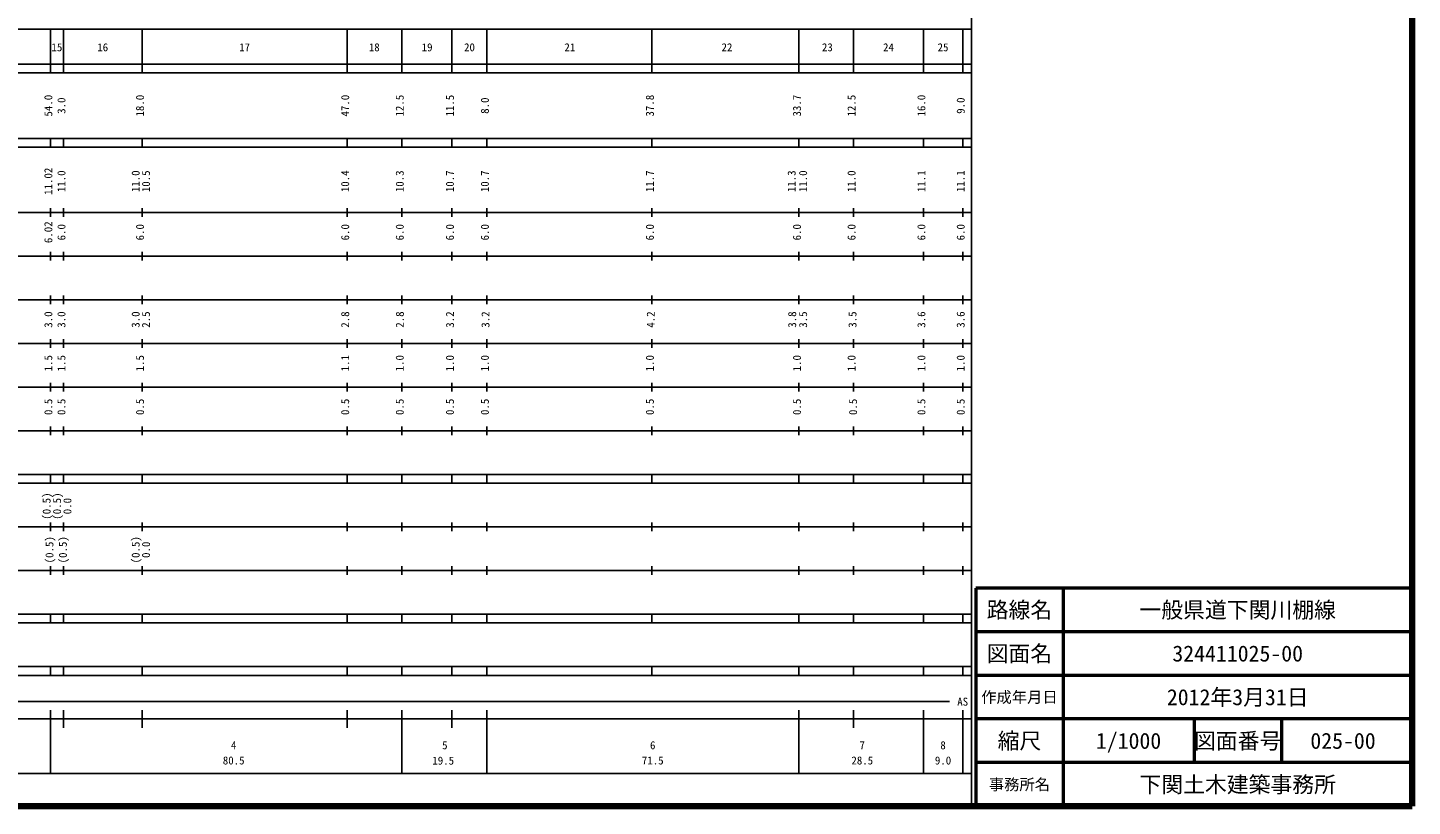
# Model space of a CAD drawing. Units: millimetres at full size, sheet at 1:1000; details may follow other scales. Extents: x 40000 to 680000, y 20000 to 380000.
# Drawn here: x 362812 to 680000, y 20000 to 198357 of the extents above; entities that cross this region are included whole.
import ezdxf
from ezdxf.enums import TextEntityAlignment as Align

# ---------------------------------------------------------------- set-up
doc = ezdxf.new("R2010")
doc.units = ezdxf.units.MM
doc.header["$LTSCALE"] = 1000
for name, color, linetype, lineweight in [('M-TTL', 2, 'Continuous', 140), ('M-TTL-BAND', 7, 'Continuous', 25), ('M-TTL-FRAM', 2, 'Continuous', 50), ('M-TTL-LINE', 7, 'Continuous', 50)]:
    doc.layers.add(name, color=color, linetype=linetype, lineweight=lineweight)
doc.layers.add('M-TTL-TXT', color=7, linetype='Continuous')
doc.styles.add('ＭＳ ゴシック', font='')
doc.styles.get('ＭＳ ゴシック').set_extended_font_data('MS Gothic')

msp = doc.modelspace()

# ---------------------------------------------------------------- linework, layer by layer
at = {"layer": 'M-TTL'}
for p, q in [((680000, 20000), (680000, 380000)), ((40000, 20000), (680000, 20000))]:
    msp.add_line(p, q, dxfattribs=at)
at = {"layer": 'M-TTL-BAND'}
for p, q in [((579000, 20000), (579000, 370000)), ((68000, 198000), (579000, 198000)), ((368000, 188000), (368000, 198000)), ((371000, 188000), (371000, 198000)), ((389000, 188000), (389000, 198000)), ((436000, 188000), (436000, 198000)), ((448500, 188000), (448500, 198000)), ((460000, 188000), (460000, 198000)), ((468000, 188000), (468000, 198000)), ((505800, 188000), (505800, 198000)), ((539500, 188000), (539500, 198000)), ((552000, 188000), (552000, 198000)), ((568000, 188000), (568000, 198000)), ((577000, 188000), (577000, 198000)), ((40000, 190000), (579000, 190000)), ((40000, 188000), (579000, 188000)), ((40000, 173000), (579000, 173000)), ((368000, 171000), (368000, 173000)), ((371000, 171000), (371000, 173000)), ((389000, 171000), (389000, 173000)), ((436000, 171000), (436000, 173000)), ((448500, 171000), (448500, 173000)), ((460000, 171000), (460000, 173000)), ((468000, 171000), (468000, 173000)), ((505800, 171000), (505800, 173000)), ((539500, 171000), (539500, 173000)), ((552000, 171000), (552000, 173000)), ((568000, 171000), (568000, 173000)), ((577000, 171000), (577000, 173000)), ((40000, 171000), (579000, 171000)), ((40000, 156000), (579000, 156000)), ((368000, 155000), (368000, 157000)), ((371000, 155000), (371000, 157000)), ((389000, 155000), (389000, 157000)), ((436000, 155000), (436000, 157000)), ((448500, 155000), (448500, 157000)), ((460000, 155000), (460000, 157000)), ((468000, 155000), (468000, 157000)), ((505800, 155000), (505800, 157000)), ((539500, 155000), (539500, 157000)), ((552000, 155000), (552000, 157000)), ((568000, 155000), (568000, 157000)), ((577000, 155000), (577000, 157000)), ((46000, 146000), (579000, 146000)), ((368000, 145000), (368000, 147000)), ((371000, 145000), (371000, 147000)), ((389000, 145000), (389000, 147000)), ((436000, 145000), (436000, 147000)), ((448500, 145000), (448500, 147000)), ((460000, 145000), (460000, 147000)), ((468000, 145000), (468000, 147000)), ((505800, 145000), (505800, 147000)), ((539500, 145000), (539500, 147000)), ((552000, 145000), (552000, 147000)), ((568000, 145000), (568000, 147000)), ((577000, 145000), (577000, 147000)), ((368000, 135000), (368000, 137000)), ((371000, 135000), (371000, 137000)), ((389000, 135000), (389000, 137000)), ((436000, 135000), (436000, 137000)), ((448500, 135000), (448500, 137000)), ((460000, 135000), (460000, 137000)), ((468000, 135000), (468000, 137000)), ((505800, 135000), (505800, 137000)), ((539500, 135000), (539500, 137000)), ((552000, 135000), (552000, 137000)), ((568000, 135000), (568000, 137000)), ((577000, 135000), (577000, 137000)), ((52000, 136000), (579000, 136000)), ((368000, 125000), (368000, 127000)), ((371000, 125000), (371000, 127000)), ((389000, 125000), (389000, 127000)), ((436000, 125000), (436000, 127000)), ((448500, 125000), (448500, 127000)), ((460000, 125000), (460000, 127000)), ((468000, 125000), (468000, 127000)), ((505800, 125000), (505800, 127000)), ((539500, 125000), (539500, 127000)), ((552000, 125000), (552000, 127000)), ((568000, 125000), (568000, 127000)), ((577000, 125000), (577000, 127000)), ((46000, 126000), (579000, 126000)), ((52000, 116000), (579000, 116000)), ((368000, 115000), (368000, 117000)), ((371000, 115000), (371000, 117000)), ((389000, 115000), (389000, 117000)), ((436000, 115000), (436000, 117000)), ((448500, 115000), (448500, 117000)), ((460000, 115000), (460000, 117000)), ((468000, 115000), (468000, 117000)), ((505800, 115000), (505800, 117000)), ((539500, 115000), (539500, 117000)), ((552000, 115000), (552000, 117000)), ((568000, 115000), (568000, 117000)), ((577000, 115000), (577000, 117000)), ((46000, 106000), (579000, 106000)), ((368000, 105000), (368000, 107000)), ((371000, 105000), (371000, 107000)), ((389000, 105000), (389000, 107000)), ((436000, 105000), (436000, 107000)), ((448500, 105000), (448500, 107000)), ((460000, 105000), (460000, 107000)), ((468000, 105000), (468000, 107000)), ((505800, 105000), (505800, 107000)), ((539500, 105000), (539500, 107000)), ((552000, 105000), (552000, 107000)), ((568000, 105000), (568000, 107000)), ((577000, 105000), (577000, 107000)), ((40000, 96000), (579000, 96000)), ((368000, 94000), (368000, 96000)), ((371000, 94000), (371000, 96000)), ((389000, 94000), (389000, 96000)), ((436000, 94000), (436000, 96000)), ((448500, 94000), (448500, 96000)), ((460000, 94000), (460000, 96000)), ((468000, 94000), (468000, 96000)), ((505800, 94000), (505800, 96000)), ((539500, 94000), (539500, 96000)), ((552000, 94000), (552000, 96000)), ((568000, 94000), (568000, 96000)), ((577000, 94000), (577000, 96000)), ((40000, 94000), (579000, 94000)), ((49000, 84000), (579000, 84000)), ((368000, 83000), (368000, 85000)), ((371000, 83000), (371000, 85000)), ((389000, 83000), (389000, 85000)), ((436000, 83000), (436000, 85000)), ((448500, 83000), (448500, 85000)), ((460000, 83000), (460000, 85000)), ((468000, 83000), (468000, 85000)), ((505800, 83000), (505800, 85000)), ((539500, 83000), (539500, 85000)), ((552000, 83000), (552000, 85000)), ((568000, 83000), (568000, 85000)), ((577000, 83000), (577000, 85000)), ((40000, 74000), (579000, 74000)), ((368000, 73000), (368000, 75000)), ((371000, 73000), (371000, 75000)), ((389000, 73000), (389000, 75000)), ((436000, 73000), (436000, 75000)), ((448500, 73000), (448500, 75000)), ((460000, 73000), (460000, 75000)), ((468000, 73000), (468000, 75000)), ((505800, 73000), (505800, 75000)), ((539500, 73000), (539500, 75000)), ((552000, 73000), (552000, 75000)), ((568000, 73000), (568000, 75000)), ((577000, 73000), (577000, 75000)), ((40000, 64000), (579000, 64000)), ((368000, 62000), (368000, 64000)), ((371000, 62000), (371000, 64000)), ((389000, 62000), (389000, 64000)), ((436000, 62000), (436000, 64000)), ((448500, 62000), (448500, 64000)), ((460000, 62000), (460000, 64000)), ((468000, 62000), (468000, 64000)), ((505800, 62000), (505800, 64000)), ((539500, 62000), (539500, 64000)), ((552000, 62000), (552000, 64000)), ((568000, 62000), (568000, 64000)), ((577000, 62000), (577000, 64000)), ((40000, 62000), (579000, 62000)), ((40000, 52000), (579000, 52000)), ((368000, 50000), (368000, 52000)), ((371000, 50000), (371000, 52000)), ((389000, 50000), (389000, 52000)), ((436000, 50000), (436000, 52000)), ((448500, 50000), (448500, 52000)), ((460000, 50000), (460000, 52000)), ((468000, 50000), (468000, 52000)), ((505800, 50000), (505800, 52000)), ((539500, 50000), (539500, 52000)), ((552000, 50000), (552000, 52000)), ((568000, 50000), (568000, 52000)), ((577000, 50000), (577000, 52000)), ((40000, 50000), (579000, 50000)), ((71000, 44000), (574000, 44000)), ((368000, 27500), (368000, 42000)), ((371000, 38000), (371000, 42000)), ((389000, 38000), (389000, 42000)), ((436000, 38000), (436000, 42000)), ((448500, 27500), (448500, 42000)), ((460000, 38000), (460000, 42000)), ((468000, 27500), (468000, 42000)), ((539500, 27500), (539500, 42000)), ((552000, 38000), (552000, 42000)), ((568000, 27500), (568000, 42000)), ((577000, 27500), (577000, 42000)), ((40000, 40000), (579000, 40000)), ((68000, 27500), (579000, 27500))]:
    msp.add_line(p, q, dxfattribs=at)
at = {"layer": 'M-TTL-FRAM'}
for p, q in [((680000, 70000), (580000, 70000)), ((580000, 70000), (580000, 20000))]:
    msp.add_line(p, q, dxfattribs=at)
at = {"layer": 'M-TTL-LINE'}
for p, q in [((600000, 70000), (600000, 20000)), ((680000, 60000), (580000, 60000)), ((680000, 50000), (580000, 50000)), ((680000, 40000), (580000, 40000)), ((630000, 40000), (630000, 30000)), ((650000, 40000), (650000, 30000)), ((680000, 30000), (580000, 30000))]:
    msp.add_line(p, q, dxfattribs=at)

# ---------------------------------------------------------------- texts
at = {"layer": 'M-TTL-BAND', "style": 'ＭＳ ゴシック'}
for s, p in [('15', (369500, 192405)), ('16', (380000, 192405)), ('17', (412500, 192405)), ('18', (442206, 192405)), ('19', (454308, 192405)), ('20', (464016, 192405)), ('21', (487000, 192405)), ('22', (523000, 192405)), ('23', (546000, 192405)), ('24', (560000, 192405)), ('25', (572500, 192405)), ('AS', (577000, 42500)), ('4', (410000, 32523)), ('5', (458375, 32523)), ('6', (506000, 32523)), ('7', (553984, 32523)), ('8', (572500, 32523)), ('80.5', (410000, 29033)), ('19.5', (458000, 29000)), ('71.5', (506000, 29033)), ('28.5', (554000, 29033)), ('9.0', (572500, 29033))]:
    msp.add_text(s, height=1833, dxfattribs=at).set_placement(p, align=Align.BOTTOM_CENTER)
for s, p in [('54.0', (369000, 180500)), ('3.0', (372000, 180500)), ('18.0', (390000, 180500)), ('47.0', (437000, 180500)), ('12.5', (449500, 180500)), ('11.5', (461000, 180500)), ('8.0', (469000, 180500)), ('37.8', (506800, 180500)), ('33.7', (540500, 180500)), ('12.5', (553000, 180500)), ('16.0', (569000, 180500)), ('9.0', (578000, 180500)), ('11.02', (369000, 163174)), ('11.0', (372000, 163174)), ('11.0', (389000, 163174)), ('10.5', (391370, 163174)), ('10.4', (437000, 163174)), ('10.3', (449500, 163174)), ('10.7', (461000, 163174)), ('10.7', (469000, 163174)), ('11.7', (506800, 163174)), ('11.3', (539277, 163174)), ('11.0', (541898, 163174)), ('11.0', (553000, 163174)), ('11.1', (569000, 163174)), ('11.1', (578000, 163174)), ('6.02', (369000, 151500)), ('6.0', (372000, 151500)), ('6.0', (390000, 151500)), ('6.0', (437000, 151500)), ('6.0', (449500, 151500)), ('6.0', (461000, 151500)), ('6.0', (469000, 151500)), ('6.0', (506800, 151500)), ('6.0', (540500, 151500)), ('6.0', (553000, 151500)), ('6.0', (569000, 151500)), ('6.0', (578000, 151500)), ('3.0', (369000, 131500)), ('3.0', (372000, 131500)), ('3.0', (389000, 131500)), ('2.5', (391370, 131500)), ('2.8', (437000, 131500)), ('2.8', (449523, 131500)), ('3.2', (461018, 131500)), ('3.2', (469145, 131500)), ('4.2', (507000, 131500)), ('3.8', (539400, 131500)), ('3.5', (541903, 131500)), ('3.5', (553220, 131500)), ('3.6', (569000, 131500)), ('3.6', (578000, 131500)), ('1.5', (369000, 121500)), ('1.5', (372000, 121500)), ('1.5', (390000, 121500)), ('1.1', (437000, 121500)), ('1.0', (449500, 121500)), ('1.0', (461000, 121500)), ('1.0', (469000, 121500)), ('1.0', (506800, 121500)), ('1.0', (540500, 121500)), ('1.0', (553000, 121500)), ('1.0', (569000, 121500)), ('1.0', (578000, 121500)), ('0.5', (369000, 111500)), ('0.5', (372000, 111500)), ('0.5', (390000, 111500)), ('0.5', (437000, 111500)), ('0.5', (449500, 111500)), ('0.5', (461000, 111500)), ('0.5', (469000, 111500)), ('0.5', (506800, 111500)), ('0.5', (540500, 111500)), ('0.5', (553344, 111500)), ('0.5', (569000, 111500)), ('0.5', (578000, 111500)), ('(0.5)', (368608, 88764)), ('(0.5)', (371000, 88764)), ('0.0', (373370, 88764)), ('(0.5)', (369254, 78764)), ('(0.5)', (372331, 78764)), ('(0.5)', (389000, 78764)), ('0.0', (391370, 78764))]:
    msp.add_text(s, height=1833, rotation=90, dxfattribs=at).set_placement(p, align=Align.BOTTOM_CENTER)
at = {"layer": 'M-TTL-TXT', "style": 'ＭＳ ゴシック'}
for s, height, p in [('路線名', 3666, (590000, 65000)), ('路線名', 3666, (590000, 65000)), ('一般県道下関川棚線', 3666, (640000, 65000)), ('図面名', 3666, (590000, 55000)), ('図面名', 3666, (590000, 55000)), ('324411025-00', 3666, (640000, 55000)), ('作成年月日', 2566, (590000, 45000)), ('作成年月日', 2566, (590000, 45000)), ('2012年3月31日', 3666, (640000, 45000)), ('縮尺', 3666, (590000, 35000)), ('縮尺', 3666, (590000, 35000)), ('1/1000', 3666, (615000, 35000)), ('図面番号', 3666, (640000, 35000)), ('図面番号', 3666, (640000, 35000)), ('025-00', 3666, (664125, 35000)), ('事務所名', 2566, (590000, 25000)), ('事務所名', 2566, (590000, 25000)), ('下関土木建築事務所', 3666, (640000, 25000))]:
    msp.add_text(s, height=height, dxfattribs=at).set_placement(p, align=Align.MIDDLE_CENTER)

doc.saveas('drawing.dxf')
